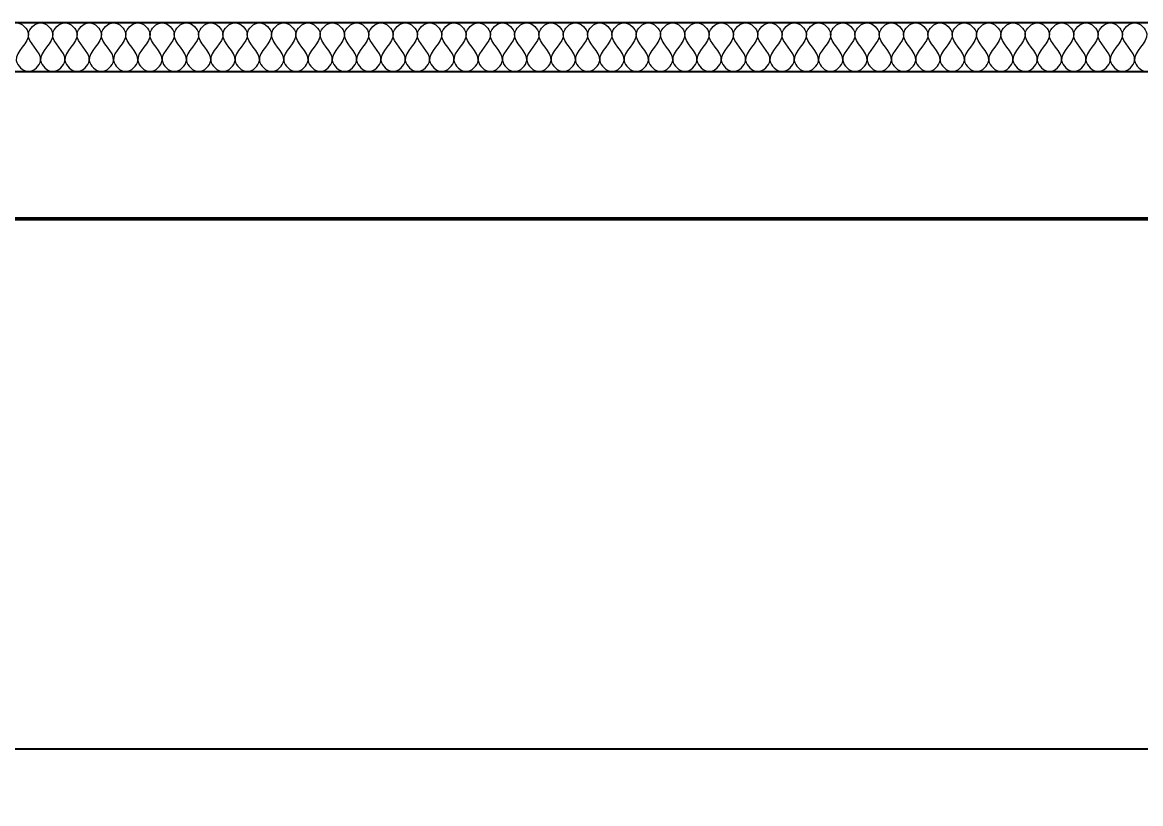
# Model space of a CAD drawing. Header units: metres. Extents: x 125 to 1179, y 511 to 749.
# Drawn here: x 310.27 to 335.86, y 514.44 to 532.32 of the extents above; entities that cross this region are included whole.
import ezdxf

# ---------------------------------------------------------------- set-up
doc = ezdxf.new("R2010")
doc.units = ezdxf.units.M
doc.layers.add('Text18', color=8, linetype='Continuous', lineweight=18)
doc.styles.get("Standard").update_dxf_attribs({"font": 'arial.ttf'})
doc.dimstyles.new('ISO-25', dxfattribs={"dimtxt": 2.5, "dimasz": 2.5, "dimexe": 1.25, "dimexo": 0.625, "dimtad": 1, "dimtxsty": 'Standard', "dimcen": 2.5, "dimadec": 0, "dimazin": 0, "dimtfac": 1, "dimtmove": 0, "dimatfit": 3, "dimfxl": 1, "dimarcsym": 0})

# ---------------------------------------------------------------- blocks, each defined once
blk = doc.blocks.new('*D5')
at = {"color": 0, "lineweight": -2, "transparency": 16777216}
for p, q in [((339.624, 531.699), (339.624, 514.439)), ((139.062, 530.575), (139.062, 514.439)), ((337.124, 515.689), (141.562, 515.689))]:
    blk.add_line(p, q, dxfattribs=at)
at = {"color": 0, "transparency": 16777216}
for points in [[(141.562, 516.105), (141.562, 515.272), (139.062, 515.689)], [(337.124, 516.105), (337.124, 515.272), (339.624, 515.689)]]:
    blk.add_solid(points, dxfattribs=at)
at = {"layer": 'Defpoints', "color": 0, "transparency": 16777216}
for p in [(339.624, 532.324), (139.062, 531.2), (139.062, 515.689)]:
    blk.add_point(p, dxfattribs=at)
at = {"color": 0, "transparency": 16777216, "insert": (239.343, 519.314), "char_height": 2.5, "attachment_point": 5}
blk.add_mtext('{\\fISOCPEUR|b0|i0|c0|p34;\\H2x;20,05m}', dxfattribs=at)

msp = doc.modelspace()

# ---------------------------------------------------------------- linework, layer by layer
for p, q in [((140.186, 532.324), (339.062, 532.324)), ((139.062, 531.2), (360.529, 531.2))]:
    msp.add_line(p, q)
at = {"lineweight": 50}
msp.add_line((361.652, 527.829), (135.692, 527.829), dxfattribs=at)
at = {"layer": 'Text18', "color": 0, "ltscale": 0.5}
for points, knots in [([(309.853, 532.062), (309.87, 532.182), (310.131, 532.443), (310.629, 531.948), (309.908, 531.564), (310.285, 531.201), (310.41, 531.2)], [2.217326, 2.217326, 2.217326, 2.217326, 2.553667, 2.890008, 3.49416, 3.830501, 3.830501, 3.830501, 3.830501]), ([(310.41, 532.062), (310.426, 532.182), (310.688, 532.443), (311.185, 531.948), (310.465, 531.564), (310.841, 531.201), (310.966, 531.2)], [2.217326, 2.217326, 2.217326, 2.217326, 2.553667, 2.890008, 3.49416, 3.830501, 3.830501, 3.830501, 3.830501]), ([(310.966, 532.062), (310.983, 532.182), (311.244, 532.443), (311.742, 531.948), (311.021, 531.564), (311.398, 531.201), (311.522, 531.2)], [2.217326, 2.217326, 2.217326, 2.217326, 2.553667, 2.890008, 3.49416, 3.830501, 3.830501, 3.830501, 3.830501]), ([(311.522, 532.062), (311.539, 532.182), (311.8, 532.443), (312.298, 531.948), (311.577, 531.564), (311.954, 531.201), (312.079, 531.2)], [2.217326, 2.217326, 2.217326, 2.217326, 2.553667, 2.890008, 3.49416, 3.830501, 3.830501, 3.830501, 3.830501]), ([(312.079, 532.062), (312.095, 532.182), (312.357, 532.443), (312.854, 531.948), (312.134, 531.564), (312.51, 531.201), (312.635, 531.2)], [2.217326, 2.217326, 2.217326, 2.217326, 2.553667, 2.890008, 3.49416, 3.830501, 3.830501, 3.830501, 3.830501]), ([(312.635, 532.062), (312.652, 532.182), (312.913, 532.443), (313.411, 531.948), (312.69, 531.564), (313.067, 531.201), (313.191, 531.2)], [2.217326, 2.217326, 2.217326, 2.217326, 2.553667, 2.890008, 3.49416, 3.830501, 3.830501, 3.830501, 3.830501]), ([(313.191, 532.062), (313.208, 532.182), (313.469, 532.443), (313.967, 531.948), (313.246, 531.564), (313.623, 531.201), (313.748, 531.2)], [2.217326, 2.217326, 2.217326, 2.217326, 2.553667, 2.890008, 3.49416, 3.830501, 3.830501, 3.830501, 3.830501]), ([(313.748, 532.062), (313.764, 532.182), (314.026, 532.443), (314.523, 531.948), (313.802, 531.564), (314.179, 531.201), (314.304, 531.2)], [2.217326, 2.217326, 2.217326, 2.217326, 2.553667, 2.890008, 3.49416, 3.830501, 3.830501, 3.830501, 3.830501]), ([(314.304, 532.062), (314.321, 532.182), (314.582, 532.443), (315.079, 531.948), (314.359, 531.564), (314.736, 531.201), (314.86, 531.2)], [2.217326, 2.217326, 2.217326, 2.217326, 2.553667, 2.890008, 3.49416, 3.830501, 3.830501, 3.830501, 3.830501]), ([(314.86, 532.062), (314.877, 532.182), (315.138, 532.443), (315.636, 531.948), (314.915, 531.564), (315.292, 531.201), (315.417, 531.2)], [2.217326, 2.217326, 2.217326, 2.217326, 2.553667, 2.890008, 3.49416, 3.830501, 3.830501, 3.830501, 3.830501]), ([(315.417, 532.062), (315.433, 532.182), (315.695, 532.443), (316.192, 531.948), (315.471, 531.564), (315.848, 531.201), (315.973, 531.2)], [2.217326, 2.217326, 2.217326, 2.217326, 2.553667, 2.890008, 3.49416, 3.830501, 3.830501, 3.830501, 3.830501]), ([(315.973, 532.062), (315.99, 532.182), (316.251, 532.443), (316.748, 531.948), (316.028, 531.564), (316.405, 531.201), (316.529, 531.2)], [2.217326, 2.217326, 2.217326, 2.217326, 2.553667, 2.890008, 3.49416, 3.830501, 3.830501, 3.830501, 3.830501]), ([(316.529, 532.062), (316.546, 532.182), (316.807, 532.443), (317.305, 531.948), (316.584, 531.564), (316.961, 531.201), (317.086, 531.2)], [2.217326, 2.217326, 2.217326, 2.217326, 2.553667, 2.890008, 3.49416, 3.830501, 3.830501, 3.830501, 3.830501]), ([(317.086, 532.062), (317.102, 532.182), (317.364, 532.443), (317.861, 531.948), (317.14, 531.564), (317.517, 531.201), (317.642, 531.2)], [2.217326, 2.217326, 2.217326, 2.217326, 2.553667, 2.890008, 3.49416, 3.830501, 3.830501, 3.830501, 3.830501]), ([(317.642, 532.062), (317.659, 532.182), (317.92, 532.443), (318.417, 531.948), (317.697, 531.564), (318.074, 531.201), (318.198, 531.2)], [2.217326, 2.217326, 2.217326, 2.217326, 2.553667, 2.890008, 3.49416, 3.830501, 3.830501, 3.830501, 3.830501]), ([(318.198, 532.062), (318.215, 532.182), (318.476, 532.443), (318.974, 531.948), (318.253, 531.564), (318.63, 531.201), (318.755, 531.2)], [2.217326, 2.217326, 2.217326, 2.217326, 2.553667, 2.890008, 3.49416, 3.830501, 3.830501, 3.830501, 3.830501]), ([(318.755, 532.062), (318.771, 532.182), (319.033, 532.443), (319.53, 531.948), (318.809, 531.564), (319.186, 531.201), (319.311, 531.2)], [2.217326, 2.217326, 2.217326, 2.217326, 2.553667, 2.890008, 3.49416, 3.830501, 3.830501, 3.830501, 3.830501]), ([(319.311, 532.062), (319.328, 532.182), (319.589, 532.443), (320.086, 531.948), (319.366, 531.564), (319.743, 531.201), (319.867, 531.2)], [2.217326, 2.217326, 2.217326, 2.217326, 2.553667, 2.890008, 3.49416, 3.830501, 3.830501, 3.830501, 3.830501]), ([(319.867, 532.062), (319.884, 532.182), (320.145, 532.443), (320.643, 531.948), (319.922, 531.564), (320.299, 531.201), (320.424, 531.2)], [2.217326, 2.217326, 2.217326, 2.217326, 2.553667, 2.890008, 3.49416, 3.830501, 3.830501, 3.830501, 3.830501]), ([(320.424, 532.062), (320.44, 532.182), (320.702, 532.443), (321.199, 531.948), (320.478, 531.564), (320.855, 531.201), (320.98, 531.2)], [2.217326, 2.217326, 2.217326, 2.217326, 2.553667, 2.890008, 3.49416, 3.830501, 3.830501, 3.830501, 3.830501]), ([(320.98, 532.062), (320.997, 532.182), (321.258, 532.443), (321.755, 531.948), (321.035, 531.564), (321.412, 531.201), (321.536, 531.2)], [2.217326, 2.217326, 2.217326, 2.217326, 2.553667, 2.890008, 3.49416, 3.830501, 3.830501, 3.830501, 3.830501]), ([(321.536, 532.062), (321.553, 532.182), (321.814, 532.443), (322.312, 531.948), (321.591, 531.564), (321.968, 531.201), (322.093, 531.2)], [2.217326, 2.217326, 2.217326, 2.217326, 2.553667, 2.890008, 3.49416, 3.830501, 3.830501, 3.830501, 3.830501]), ([(322.093, 532.062), (322.109, 532.182), (322.371, 532.443), (322.868, 531.948), (322.147, 531.564), (322.524, 531.201), (322.649, 531.2)], [2.217326, 2.217326, 2.217326, 2.217326, 2.553667, 2.890008, 3.49416, 3.830501, 3.830501, 3.830501, 3.830501]), ([(322.649, 532.062), (322.666, 532.182), (322.927, 532.443), (323.424, 531.948), (322.704, 531.564), (323.081, 531.201), (323.205, 531.2)], [2.217326, 2.217326, 2.217326, 2.217326, 2.553667, 2.890008, 3.49416, 3.830501, 3.830501, 3.830501, 3.830501]), ([(323.205, 532.062), (323.222, 532.182), (323.483, 532.443), (323.981, 531.948), (323.26, 531.564), (323.637, 531.201), (323.762, 531.2)], [2.217326, 2.217326, 2.217326, 2.217326, 2.553667, 2.890008, 3.49416, 3.830501, 3.830501, 3.830501, 3.830501]), ([(323.762, 532.062), (323.778, 532.182), (324.04, 532.443), (324.537, 531.948), (323.816, 531.564), (324.193, 531.201), (324.318, 531.2)], [2.217326, 2.217326, 2.217326, 2.217326, 2.553667, 2.890008, 3.49416, 3.830501, 3.830501, 3.830501, 3.830501]), ([(324.318, 532.062), (324.335, 532.182), (324.596, 532.443), (325.093, 531.948), (324.373, 531.564), (324.75, 531.201), (324.874, 531.2)], [2.217326, 2.217326, 2.217326, 2.217326, 2.553667, 2.890008, 3.49416, 3.830501, 3.830501, 3.830501, 3.830501]), ([(324.874, 532.062), (324.891, 532.182), (325.152, 532.443), (325.65, 531.948), (324.929, 531.564), (325.306, 531.201), (325.431, 531.2)], [2.217326, 2.217326, 2.217326, 2.217326, 2.553667, 2.890008, 3.49416, 3.830501, 3.830501, 3.830501, 3.830501]), ([(325.431, 532.062), (325.447, 532.182), (325.709, 532.443), (326.206, 531.948), (325.485, 531.564), (325.862, 531.201), (325.987, 531.2)], [2.217326, 2.217326, 2.217326, 2.217326, 2.553667, 2.890008, 3.49416, 3.830501, 3.830501, 3.830501, 3.830501]), ([(325.987, 532.062), (326.003, 532.182), (326.265, 532.443), (326.762, 531.948), (326.042, 531.564), (326.418, 531.201), (326.543, 531.2)], [2.217326, 2.217326, 2.217326, 2.217326, 2.553667, 2.890008, 3.49416, 3.830501, 3.830501, 3.830501, 3.830501]), ([(326.543, 532.062), (326.56, 532.182), (326.821, 532.443), (327.319, 531.948), (326.598, 531.564), (326.975, 531.201), (327.099, 531.2)], [2.217326, 2.217326, 2.217326, 2.217326, 2.553667, 2.890008, 3.49416, 3.830501, 3.830501, 3.830501, 3.830501]), ([(327.099, 532.062), (327.116, 532.182), (327.377, 532.443), (327.875, 531.948), (327.154, 531.564), (327.531, 531.201), (327.656, 531.2)], [2.217326, 2.217326, 2.217326, 2.217326, 2.553667, 2.890008, 3.49416, 3.830501, 3.830501, 3.830501, 3.830501]), ([(327.656, 532.062), (327.672, 532.182), (327.934, 532.443), (328.431, 531.948), (327.711, 531.564), (328.087, 531.201), (328.212, 531.2)], [2.217326, 2.217326, 2.217326, 2.217326, 2.553667, 2.890008, 3.49416, 3.830501, 3.830501, 3.830501, 3.830501]), ([(328.212, 532.062), (328.229, 532.182), (328.49, 532.443), (328.988, 531.948), (328.267, 531.564), (328.644, 531.201), (328.768, 531.2)], [2.217326, 2.217326, 2.217326, 2.217326, 2.553667, 2.890008, 3.49416, 3.830501, 3.830501, 3.830501, 3.830501]), ([(328.768, 532.062), (328.785, 532.182), (329.046, 532.443), (329.544, 531.948), (328.823, 531.564), (329.2, 531.201), (329.325, 531.2)], [2.217326, 2.217326, 2.217326, 2.217326, 2.553667, 2.890008, 3.49416, 3.830501, 3.830501, 3.830501, 3.830501]), ([(329.325, 532.062), (329.341, 532.182), (329.603, 532.443), (330.1, 531.948), (329.38, 531.564), (329.756, 531.201), (329.881, 531.2)], [2.217326, 2.217326, 2.217326, 2.217326, 2.553667, 2.890008, 3.49416, 3.830501, 3.830501, 3.830501, 3.830501]), ([(329.881, 532.062), (329.898, 532.182), (330.159, 532.443), (330.657, 531.948), (329.936, 531.564), (330.313, 531.201), (330.437, 531.2)], [2.217326, 2.217326, 2.217326, 2.217326, 2.553667, 2.890008, 3.49416, 3.830501, 3.830501, 3.830501, 3.830501]), ([(330.437, 532.062), (330.454, 532.182), (330.715, 532.443), (331.213, 531.948), (330.492, 531.564), (330.869, 531.201), (330.994, 531.2)], [2.217326, 2.217326, 2.217326, 2.217326, 2.553667, 2.890008, 3.49416, 3.830501, 3.830501, 3.830501, 3.830501]), ([(330.994, 532.062), (331.01, 532.182), (331.272, 532.443), (331.769, 531.948), (331.048, 531.564), (331.425, 531.201), (331.55, 531.2)], [2.217326, 2.217326, 2.217326, 2.217326, 2.553667, 2.890008, 3.49416, 3.830501, 3.830501, 3.830501, 3.830501]), ([(331.55, 532.062), (331.567, 532.182), (331.828, 532.443), (332.325, 531.948), (331.605, 531.564), (331.982, 531.201), (332.106, 531.2)], [2.217326, 2.217326, 2.217326, 2.217326, 2.553667, 2.890008, 3.49416, 3.830501, 3.830501, 3.830501, 3.830501]), ([(332.106, 532.062), (332.123, 532.182), (332.384, 532.443), (332.882, 531.948), (332.161, 531.564), (332.538, 531.201), (332.663, 531.2)], [2.217326, 2.217326, 2.217326, 2.217326, 2.553667, 2.890008, 3.49416, 3.830501, 3.830501, 3.830501, 3.830501]), ([(332.663, 532.062), (332.679, 532.182), (332.941, 532.443), (333.438, 531.948), (332.717, 531.564), (333.094, 531.201), (333.219, 531.2)], [2.217326, 2.217326, 2.217326, 2.217326, 2.553667, 2.890008, 3.49416, 3.830501, 3.830501, 3.830501, 3.830501]), ([(333.219, 532.062), (333.236, 532.182), (333.497, 532.443), (333.994, 531.948), (333.274, 531.564), (333.651, 531.201), (333.775, 531.2)], [2.217326, 2.217326, 2.217326, 2.217326, 2.553667, 2.890008, 3.49416, 3.830501, 3.830501, 3.830501, 3.830501]), ([(333.775, 532.062), (333.792, 532.182), (334.053, 532.443), (334.551, 531.948), (333.83, 531.564), (334.207, 531.201), (334.332, 531.2)], [2.217326, 2.217326, 2.217326, 2.217326, 2.553667, 2.890008, 3.49416, 3.830501, 3.830501, 3.830501, 3.830501]), ([(334.332, 532.062), (334.348, 532.182), (334.61, 532.443), (335.107, 531.948), (334.386, 531.564), (334.763, 531.201), (334.888, 531.2)], [2.217326, 2.217326, 2.217326, 2.217326, 2.553667, 2.890008, 3.49416, 3.830501, 3.830501, 3.830501, 3.830501]), ([(334.888, 532.062), (334.905, 532.182), (335.166, 532.443), (335.663, 531.948), (334.943, 531.564), (335.32, 531.201), (335.444, 531.2)], [2.217326, 2.217326, 2.217326, 2.217326, 2.553667, 2.890008, 3.49416, 3.830501, 3.830501, 3.830501, 3.830501]), ([(335.444, 532.062), (335.461, 532.182), (335.722, 532.443), (336.22, 531.948), (335.499, 531.564), (335.876, 531.201), (336.001, 531.2)], [2.217326, 2.217326, 2.217326, 2.217326, 2.553667, 2.890008, 3.49416, 3.830501, 3.830501, 3.830501, 3.830501]), ([(310.41, 531.2), (310.541, 531.201), (310.906, 531.564), (310.38, 531.847), (310.41, 532.062)], [1.2768335, 1.2768335, 1.2768335, 1.2768335, 1.6131741, 2.2173264, 2.2173264, 2.2173264, 2.2173264]), ([(310.966, 531.2), (311.097, 531.201), (311.462, 531.564), (310.936, 531.847), (310.966, 532.062)], [1.2768335, 1.2768335, 1.2768335, 1.2768335, 1.6131741, 2.2173264, 2.2173264, 2.2173264, 2.2173264]), ([(311.522, 531.2), (311.653, 531.201), (312.019, 531.564), (311.493, 531.847), (311.522, 532.062)], [1.2768335, 1.2768335, 1.2768335, 1.2768335, 1.6131741, 2.2173264, 2.2173264, 2.2173264, 2.2173264]), ([(312.079, 531.2), (312.21, 531.201), (312.575, 531.564), (312.049, 531.847), (312.079, 532.062)], [1.2768335, 1.2768335, 1.2768335, 1.2768335, 1.6131741, 2.2173264, 2.2173264, 2.2173264, 2.2173264]), ([(312.635, 531.2), (312.766, 531.201), (313.131, 531.564), (312.605, 531.847), (312.635, 532.062)], [1.2768335, 1.2768335, 1.2768335, 1.2768335, 1.6131741, 2.2173264, 2.2173264, 2.2173264, 2.2173264]), ([(313.191, 531.2), (313.322, 531.201), (313.688, 531.564), (313.162, 531.847), (313.191, 532.062)], [1.2768335, 1.2768335, 1.2768335, 1.2768335, 1.6131741, 2.2173264, 2.2173264, 2.2173264, 2.2173264]), ([(313.748, 531.2), (313.878, 531.201), (314.244, 531.564), (313.718, 531.847), (313.748, 532.062)], [1.2768335, 1.2768335, 1.2768335, 1.2768335, 1.6131741, 2.2173264, 2.2173264, 2.2173264, 2.2173264]), ([(314.304, 531.2), (314.435, 531.201), (314.8, 531.564), (314.274, 531.847), (314.304, 532.062)], [1.2768335, 1.2768335, 1.2768335, 1.2768335, 1.6131741, 2.2173264, 2.2173264, 2.2173264, 2.2173264]), ([(314.86, 531.2), (314.991, 531.201), (315.357, 531.564), (314.83, 531.847), (314.86, 532.062)], [1.2768335, 1.2768335, 1.2768335, 1.2768335, 1.6131741, 2.2173264, 2.2173264, 2.2173264, 2.2173264]), ([(315.417, 531.2), (315.547, 531.201), (315.913, 531.564), (315.387, 531.847), (315.417, 532.062)], [1.2768335, 1.2768335, 1.2768335, 1.2768335, 1.6131741, 2.2173264, 2.2173264, 2.2173264, 2.2173264]), ([(315.973, 531.2), (316.104, 531.201), (316.469, 531.564), (315.943, 531.847), (315.973, 532.062)], [1.2768335, 1.2768335, 1.2768335, 1.2768335, 1.6131741, 2.2173264, 2.2173264, 2.2173264, 2.2173264]), ([(316.529, 531.2), (316.66, 531.201), (317.026, 531.564), (316.499, 531.847), (316.529, 532.062)], [1.2768335, 1.2768335, 1.2768335, 1.2768335, 1.6131741, 2.2173264, 2.2173264, 2.2173264, 2.2173264]), ([(317.086, 531.2), (317.216, 531.201), (317.582, 531.564), (317.056, 531.847), (317.086, 532.062)], [1.2768335, 1.2768335, 1.2768335, 1.2768335, 1.6131741, 2.2173264, 2.2173264, 2.2173264, 2.2173264]), ([(317.642, 531.2), (317.773, 531.201), (318.138, 531.564), (317.612, 531.847), (317.642, 532.062)], [1.2768335, 1.2768335, 1.2768335, 1.2768335, 1.6131741, 2.2173264, 2.2173264, 2.2173264, 2.2173264]), ([(318.198, 531.2), (318.329, 531.201), (318.695, 531.564), (318.168, 531.847), (318.198, 532.062)], [1.2768335, 1.2768335, 1.2768335, 1.2768335, 1.6131741, 2.2173264, 2.2173264, 2.2173264, 2.2173264]), ([(318.755, 531.2), (318.885, 531.201), (319.251, 531.564), (318.725, 531.847), (318.755, 532.062)], [1.2768335, 1.2768335, 1.2768335, 1.2768335, 1.6131741, 2.2173264, 2.2173264, 2.2173264, 2.2173264]), ([(319.311, 531.2), (319.442, 531.201), (319.807, 531.564), (319.281, 531.847), (319.311, 532.062)], [1.2768335, 1.2768335, 1.2768335, 1.2768335, 1.6131741, 2.2173264, 2.2173264, 2.2173264, 2.2173264]), ([(319.867, 531.2), (319.998, 531.201), (320.364, 531.564), (319.837, 531.847), (319.867, 532.062)], [1.2768335, 1.2768335, 1.2768335, 1.2768335, 1.6131741, 2.2173264, 2.2173264, 2.2173264, 2.2173264]), ([(320.424, 531.2), (320.554, 531.201), (320.92, 531.564), (320.394, 531.847), (320.424, 532.062)], [1.2768335, 1.2768335, 1.2768335, 1.2768335, 1.6131741, 2.2173264, 2.2173264, 2.2173264, 2.2173264]), ([(320.98, 531.2), (321.111, 531.201), (321.476, 531.564), (320.95, 531.847), (320.98, 532.062)], [1.2768335, 1.2768335, 1.2768335, 1.2768335, 1.6131741, 2.2173264, 2.2173264, 2.2173264, 2.2173264]), ([(321.536, 531.2), (321.667, 531.201), (322.033, 531.564), (321.506, 531.847), (321.536, 532.062)], [1.2768335, 1.2768335, 1.2768335, 1.2768335, 1.6131741, 2.2173264, 2.2173264, 2.2173264, 2.2173264]), ([(322.093, 531.2), (322.223, 531.201), (322.589, 531.564), (322.063, 531.847), (322.093, 532.062)], [1.2768335, 1.2768335, 1.2768335, 1.2768335, 1.6131741, 2.2173264, 2.2173264, 2.2173264, 2.2173264]), ([(322.649, 531.2), (322.78, 531.201), (323.145, 531.564), (322.619, 531.847), (322.649, 532.062)], [1.2768335, 1.2768335, 1.2768335, 1.2768335, 1.6131741, 2.2173264, 2.2173264, 2.2173264, 2.2173264]), ([(323.205, 531.2), (323.336, 531.201), (323.702, 531.564), (323.175, 531.847), (323.205, 532.062)], [1.2768335, 1.2768335, 1.2768335, 1.2768335, 1.6131741, 2.2173264, 2.2173264, 2.2173264, 2.2173264]), ([(323.762, 531.2), (323.892, 531.201), (324.258, 531.564), (323.732, 531.847), (323.762, 532.062)], [1.2768335, 1.2768335, 1.2768335, 1.2768335, 1.6131741, 2.2173264, 2.2173264, 2.2173264, 2.2173264]), ([(324.318, 531.2), (324.449, 531.201), (324.814, 531.564), (324.288, 531.847), (324.318, 532.062)], [1.2768335, 1.2768335, 1.2768335, 1.2768335, 1.6131741, 2.2173264, 2.2173264, 2.2173264, 2.2173264]), ([(324.874, 531.2), (325.005, 531.201), (325.371, 531.564), (324.844, 531.847), (324.874, 532.062)], [1.2768335, 1.2768335, 1.2768335, 1.2768335, 1.6131741, 2.2173264, 2.2173264, 2.2173264, 2.2173264]), ([(325.431, 531.2), (325.561, 531.201), (325.927, 531.564), (325.401, 531.847), (325.431, 532.062)], [1.2768335, 1.2768335, 1.2768335, 1.2768335, 1.6131741, 2.2173264, 2.2173264, 2.2173264, 2.2173264]), ([(325.987, 531.2), (326.118, 531.201), (326.483, 531.564), (325.957, 531.847), (325.987, 532.062)], [1.2768335, 1.2768335, 1.2768335, 1.2768335, 1.6131741, 2.2173264, 2.2173264, 2.2173264, 2.2173264]), ([(326.543, 531.2), (326.674, 531.201), (327.039, 531.564), (326.513, 531.847), (326.543, 532.062)], [1.2768335, 1.2768335, 1.2768335, 1.2768335, 1.6131741, 2.2173264, 2.2173264, 2.2173264, 2.2173264]), ([(327.099, 531.2), (327.23, 531.201), (327.596, 531.564), (327.07, 531.847), (327.099, 532.062)], [1.2768335, 1.2768335, 1.2768335, 1.2768335, 1.6131741, 2.2173264, 2.2173264, 2.2173264, 2.2173264]), ([(327.656, 531.2), (327.787, 531.201), (328.152, 531.564), (327.626, 531.847), (327.656, 532.062)], [1.2768335, 1.2768335, 1.2768335, 1.2768335, 1.6131741, 2.2173264, 2.2173264, 2.2173264, 2.2173264]), ([(328.212, 531.2), (328.343, 531.201), (328.708, 531.564), (328.182, 531.847), (328.212, 532.062)], [1.2768335, 1.2768335, 1.2768335, 1.2768335, 1.6131741, 2.2173264, 2.2173264, 2.2173264, 2.2173264]), ([(328.768, 531.2), (328.899, 531.201), (329.265, 531.564), (328.739, 531.847), (328.768, 532.062)], [1.2768335, 1.2768335, 1.2768335, 1.2768335, 1.6131741, 2.2173264, 2.2173264, 2.2173264, 2.2173264]), ([(329.325, 531.2), (329.456, 531.201), (329.821, 531.564), (329.295, 531.847), (329.325, 532.062)], [1.2768335, 1.2768335, 1.2768335, 1.2768335, 1.6131741, 2.2173264, 2.2173264, 2.2173264, 2.2173264]), ([(329.881, 531.2), (330.012, 531.201), (330.377, 531.564), (329.851, 531.847), (329.881, 532.062)], [1.2768335, 1.2768335, 1.2768335, 1.2768335, 1.6131741, 2.2173264, 2.2173264, 2.2173264, 2.2173264]), ([(330.437, 531.2), (330.568, 531.201), (330.934, 531.564), (330.408, 531.847), (330.437, 532.062)], [1.2768335, 1.2768335, 1.2768335, 1.2768335, 1.6131741, 2.2173264, 2.2173264, 2.2173264, 2.2173264]), ([(330.994, 531.2), (331.124, 531.201), (331.49, 531.564), (330.964, 531.847), (330.994, 532.062)], [1.2768335, 1.2768335, 1.2768335, 1.2768335, 1.6131741, 2.2173264, 2.2173264, 2.2173264, 2.2173264]), ([(331.55, 531.2), (331.681, 531.201), (332.046, 531.564), (331.52, 531.847), (331.55, 532.062)], [1.2768335, 1.2768335, 1.2768335, 1.2768335, 1.6131741, 2.2173264, 2.2173264, 2.2173264, 2.2173264]), ([(332.106, 531.2), (332.237, 531.201), (332.603, 531.564), (332.077, 531.847), (332.106, 532.062)], [1.2768335, 1.2768335, 1.2768335, 1.2768335, 1.6131741, 2.2173264, 2.2173264, 2.2173264, 2.2173264]), ([(332.663, 531.2), (332.793, 531.201), (333.159, 531.564), (332.633, 531.847), (332.663, 532.062)], [1.2768335, 1.2768335, 1.2768335, 1.2768335, 1.6131741, 2.2173264, 2.2173264, 2.2173264, 2.2173264]), ([(333.219, 531.2), (333.35, 531.201), (333.715, 531.564), (333.189, 531.847), (333.219, 532.062)], [1.2768335, 1.2768335, 1.2768335, 1.2768335, 1.6131741, 2.2173264, 2.2173264, 2.2173264, 2.2173264]), ([(333.775, 531.2), (333.906, 531.201), (334.272, 531.564), (333.745, 531.847), (333.775, 532.062)], [1.2768335, 1.2768335, 1.2768335, 1.2768335, 1.6131741, 2.2173264, 2.2173264, 2.2173264, 2.2173264]), ([(334.332, 531.2), (334.462, 531.201), (334.828, 531.564), (334.302, 531.847), (334.332, 532.062)], [1.2768335, 1.2768335, 1.2768335, 1.2768335, 1.6131741, 2.2173264, 2.2173264, 2.2173264, 2.2173264]), ([(334.888, 531.2), (335.019, 531.201), (335.384, 531.564), (334.858, 531.847), (334.888, 532.062)], [1.2768335, 1.2768335, 1.2768335, 1.2768335, 1.6131741, 2.2173264, 2.2173264, 2.2173264, 2.2173264]), ([(335.444, 531.2), (335.575, 531.201), (335.941, 531.564), (335.414, 531.847), (335.444, 532.062)], [1.2768335, 1.2768335, 1.2768335, 1.2768335, 1.6131741, 2.2173264, 2.2173264, 2.2173264, 2.2173264])]:
    msp.add_open_spline(points, degree=3, knots=knots, dxfattribs=at)

# ---------------------------------------------------------------- dimensions: what is measured, and where the dimension line sits
dim = msp.add_linear_dim(base=(139.062, 515.689), p1=(339.624, 532.324), p2=(139.062, 531.2), text='{\\fISOCPEUR|b0|i0|c0|p34;\\H2x;20,05m}', dimstyle='ISO-25')
dim.commit()
dim.dimension.update_dxf_attribs({"geometry": '*D5', "text_midpoint": (239.343, 519.314)})

doc.saveas('drawing.dxf')
